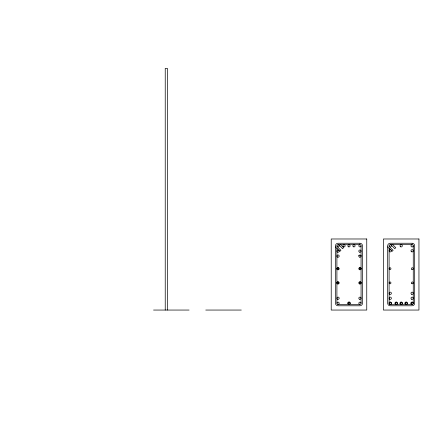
<?xml version="1.0" encoding="UTF-8"?>
<svg xmlns="http://www.w3.org/2000/svg" width="441" height="441" viewBox="0 0 441 441"><rect width="100%" height="100%" fill="white"/><g stroke="black" fill="none" stroke-linecap="round" stroke-linejoin="round"><path stroke-width="0.66" d="M358.853 255.819L359.139 255.317M338.043 244.667L359.928 244.667M390.241 244.667L412.126 244.667M338.043 304.362L359.928 304.362M390.241 304.362L412.126 304.362M153.556 310.051L189.09 310.051M205.754 310.051L241.288 310.051M392.755 244.667L395.77 247.682L394.761 248.691L390.743 244.667M387.683 246.899L392.115 251.331L393.124 250.328L389.1 246.31L389.1 245.808M340.557 244.667L343.572 247.682L342.563 248.691L338.545 244.667M335.485 246.899L339.917 251.331L340.926 250.328L336.907 246.31L336.907 245.808M360.721 255.317L361.008 255.819M413.267 245.808A1.136 1.136 0 0 1 411.558 246.789A1.136 1.136 0 0 1 411.558 244.821A1.136 1.136 0 0 1 413.267 245.808L413.267 303.226A1.114 1.114 0 0 1 411.569 304.213A1.136 1.136 0 0 1 411.558 302.245A1.136 1.136 0 0 1 413.267 303.226A1.136 1.136 0 0 1 411.558 304.213A1.114 1.114 0 0 1 411.569 302.283A1.114 1.114 0 0 1 413.245 303.248M389.1 248.322L389.1 303.226M361.069 245.808A1.114 1.114 0 0 1 359.393 246.773A1.114 1.114 0 0 1 359.393 244.838A1.114 1.114 0 0 1 361.069 245.808L361.069 303.226A1.114 1.114 0 0 1 359.393 304.207A1.114 1.114 0 0 1 359.393 302.278A1.114 1.114 0 0 1 361.063 303.243M336.907 248.322L336.907 303.226M167.464 310.051L167.464 68.427L165.232 68.427L165.232 310.051M366.752 238.983L331.219 238.983L331.219 310.051L366.752 310.051L366.752 238.983M418.95 238.983L383.416 238.983L383.416 310.051L418.95 310.051L418.95 238.983M359.928 243.25L338.043 243.25A2.558 2.558 0 0 0 335.485 245.808L335.485 303.226A2.558 2.558 0 0 0 338.043 305.784L359.928 305.784A2.558 2.558 0 0 0 362.491 303.226L362.491 245.808A2.558 2.558 0 0 0 359.928 243.25M412.126 243.25L390.241 243.25A2.558 2.558 0 0 0 387.683 245.808L387.683 303.226A2.558 2.558 0 0 0 390.241 305.784L412.126 305.784A2.558 2.558 0 0 0 414.683 303.226L414.683 245.808A2.558 2.558 0 0 0 412.126 243.25M348.429 246.795A1.114 1.114 0 0 0 350.099 245.83A1.114 1.114 0 0 0 348.429 244.86A1.114 1.114 0 0 0 348.429 246.795M405.599 304.213A1.114 1.114 0 0 0 407.275 303.248A1.136 1.136 0 0 0 405.588 302.245A1.136 1.136 0 0 0 405.588 304.213A1.136 1.136 0 0 0 407.297 303.226A1.114 1.114 0 0 0 405.599 302.283A1.114 1.114 0 0 0 405.599 304.213M389.453 304.036A1.114 1.114 0 0 0 391.316 303.54A1.114 1.114 0 0 0 389.949 302.173A1.114 1.114 0 0 0 389.453 304.036M389.673 304.213A1.136 1.136 0 0 0 391.376 303.226A1.136 1.136 0 0 0 389.673 302.245A1.136 1.136 0 0 0 389.673 304.213M389.673 294.263A1.136 1.136 0 0 0 391.376 293.276A1.136 1.136 0 0 0 389.673 292.295A1.136 1.136 0 0 0 389.673 294.263M411.558 294.263A1.136 1.136 0 0 0 413.267 293.276A1.136 1.136 0 0 0 411.558 292.295A1.136 1.136 0 0 0 411.558 294.263M400.626 304.213A1.114 1.114 0 0 0 402.297 303.248A1.114 1.114 0 0 0 400.626 302.283A1.114 1.114 0 0 0 400.626 304.213A1.136 1.136 0 0 0 402.319 303.226A1.136 1.136 0 0 0 400.615 302.245A1.136 1.136 0 0 0 400.615 304.213M389.673 299.235A1.136 1.136 0 0 0 391.376 298.254A1.136 1.136 0 0 0 389.673 297.267A1.136 1.136 0 0 0 389.673 299.235M395.649 304.213A1.114 1.114 0 0 0 397.324 303.248A1.136 1.136 0 0 0 395.643 302.245A1.136 1.136 0 0 0 395.643 304.213A1.136 1.136 0 0 0 397.347 303.226A1.114 1.114 0 0 0 395.649 302.283A1.114 1.114 0 0 0 395.649 304.213M411.558 299.235A1.136 1.136 0 0 0 413.267 298.254A1.136 1.136 0 0 0 411.558 297.267A1.136 1.136 0 0 0 411.558 299.235M359.371 299.196A1.114 1.114 0 0 0 361.047 298.232A1.114 1.114 0 0 0 359.371 297.262A1.114 1.114 0 0 0 359.371 299.196M348.528 304.136A1.114 1.114 0 0 0 350.198 303.165A1.114 1.114 0 0 0 348.528 302.201A1.114 1.114 0 0 0 348.528 304.136M337.508 299.185A1.114 1.114 0 0 0 339.179 298.221A1.114 1.114 0 0 0 337.508 297.256A1.114 1.114 0 0 0 337.508 299.185M337.475 257.07A1.136 1.136 0 0 0 339.179 256.089A1.136 1.136 0 0 0 337.475 255.102A1.136 1.136 0 0 0 337.475 257.07M337.486 252.098A1.114 1.114 0 0 0 339.157 251.133A1.114 1.114 0 0 0 337.486 250.168A1.114 1.114 0 0 0 337.486 252.098M359.36 252.098A1.136 1.136 0 0 0 361.069 251.111A1.136 1.136 0 0 0 359.36 250.13A1.136 1.136 0 0 0 359.36 252.098M343.456 246.773A1.114 1.114 0 0 0 345.127 245.808A1.114 1.114 0 0 0 343.456 244.838A1.114 1.114 0 0 0 343.456 246.773M359.371 257.075A1.114 1.114 0 0 0 361.047 256.111A1.114 1.114 0 0 0 359.371 255.141A1.114 1.114 0 0 0 359.371 257.075M353.401 246.773A1.114 1.114 0 0 0 355.077 245.808A1.114 1.114 0 0 0 353.401 244.838A1.114 1.114 0 0 0 353.401 246.773M337.503 304.207A1.114 1.114 0 0 0 339.179 303.243A1.114 1.114 0 0 0 337.503 302.278A1.114 1.114 0 0 0 337.503 304.207M337.508 246.773A1.114 1.114 0 0 0 339.179 245.808A1.114 1.114 0 0 0 337.508 244.838A1.114 1.114 0 0 0 337.508 246.773M389.607 246.751A1.136 1.136 0 0 0 391.376 245.88A1.136 1.136 0 0 0 389.739 244.788A1.136 1.136 0 0 0 389.607 246.751M389.673 251.767A1.136 1.136 0 0 0 391.376 250.78A1.136 1.136 0 0 0 389.673 249.793A1.136 1.136 0 0 0 389.673 251.767M411.558 251.767A1.136 1.136 0 0 0 413.267 250.78A1.136 1.136 0 0 0 411.558 249.793A1.136 1.136 0 0 0 411.558 251.767M400.549 246.751A1.136 1.136 0 0 0 402.319 245.88A1.136 1.136 0 0 0 400.682 244.788A1.136 1.136 0 0 0 400.549 246.751M411.877 269.468A0.926 0.926 0 0 0 413.267 268.668A0.926 0.926 0 0 0 411.877 267.869A0.926 0.926 0 0 0 411.877 269.468M411.877 283.679A0.926 0.926 0 0 0 413.267 282.879A0.926 0.926 0 0 0 411.877 282.08A0.926 0.926 0 0 0 411.877 283.679M389.563 269.468A0.926 0.926 0 0 0 390.952 268.668A0.926 0.926 0 0 0 389.563 267.869A0.926 0.926 0 0 0 389.563 269.468M389.563 283.679A0.926 0.926 0 0 0 390.952 282.879A0.926 0.926 0 0 0 389.563 282.08A0.926 0.926 0 0 0 389.563 283.679M359.68 269.468A0.926 0.926 0 0 0 361.069 268.668A0.926 0.926 0 0 0 359.68 267.869A0.926 0.926 0 0 0 359.68 269.468M359.68 283.679A0.926 0.926 0 0 0 361.069 282.879A0.926 0.926 0 0 0 359.68 282.08A0.926 0.926 0 0 0 359.68 283.679M337.365 269.468A0.926 0.926 0 0 0 338.754 268.668A0.926 0.926 0 0 0 337.365 267.869A0.926 0.926 0 0 0 337.365 269.468M337.365 283.679A0.926 0.926 0 0 0 338.754 282.879A0.926 0.926 0 0 0 337.365 282.08A0.926 0.926 0 0 0 337.365 283.679M348.418 304.213A1.136 1.136 0 0 0 350.121 303.226A1.136 1.136 0 0 0 348.418 302.245A1.136 1.136 0 0 0 348.418 304.213M337.508 283.861A1.114 1.114 0 0 0 339.179 282.896A1.114 1.114 0 0 0 337.508 281.931A1.114 1.114 0 0 0 337.508 283.861M359.371 283.872A1.114 1.114 0 0 0 361.047 282.907A1.114 1.114 0 0 0 359.371 281.937A1.114 1.114 0 0 0 359.371 283.872M337.503 269.694A1.114 1.114 0 0 0 339.179 268.729A1.114 1.114 0 0 0 337.503 267.759A1.114 1.114 0 0 0 337.503 269.694M359.371 269.655A1.114 1.114 0 0 0 361.047 268.69A1.114 1.114 0 0 0 359.371 267.726A1.114 1.114 0 0 0 359.371 269.655"/></g></svg>
